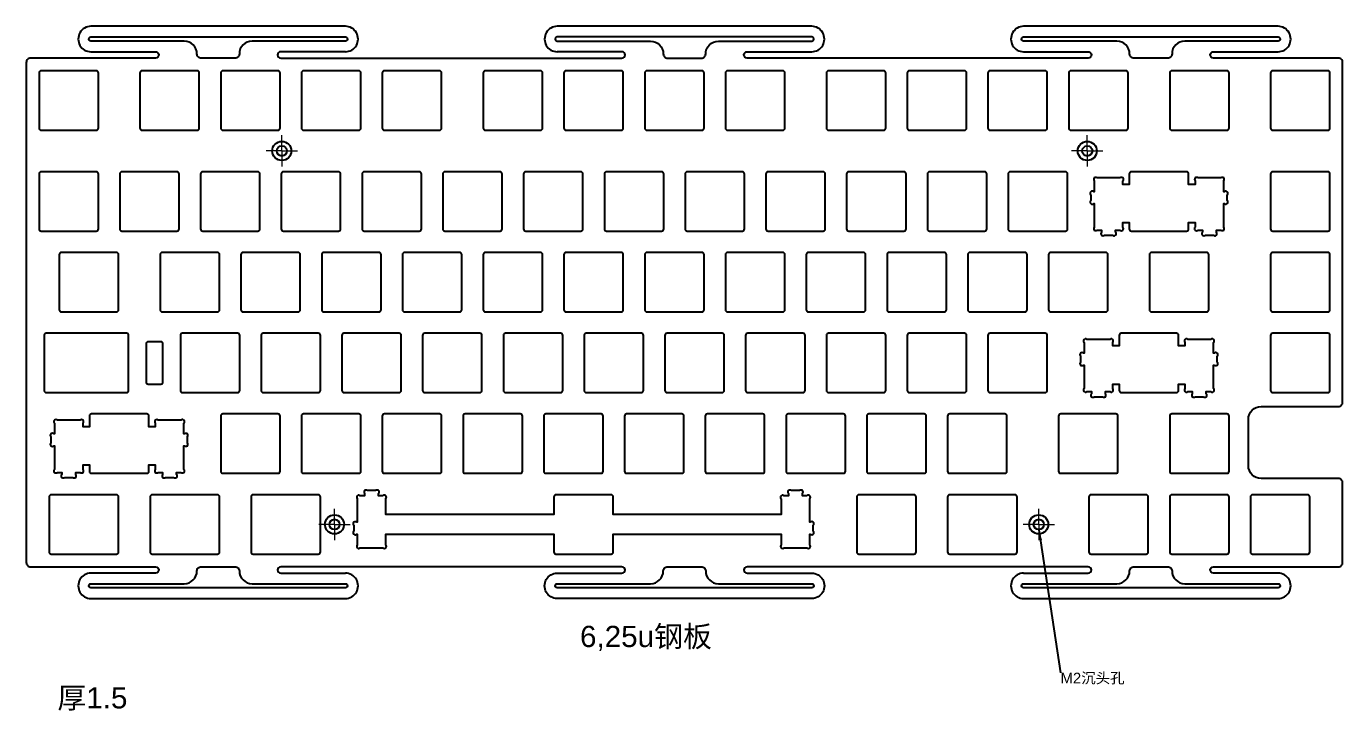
# Model space of a CAD drawing. Header units: millimetres. Extents: x 2243 to 2554, y 1079 to 1599.
# Drawn here: x 2243 to 2553.5, y 1242.4 to 1403.8 of the extents above; entities that cross this region are included whole.
import ezdxf

# ---------------------------------------------------------------- set-up
doc = ezdxf.new("R2010")
doc.units = ezdxf.units.MM
doc.styles.get("Standard").update_dxf_attribs({"font": 'arial.ttf'})
doc.dimstyles.new('ISO-25', dxfattribs={"dimtxt": 2.5, "dimasz": 2.5, "dimexe": 1.25, "dimexo": 0.625, "dimtad": 1, "dimtxsty": 'Standard', "dimcen": 2.5, "dimadec": 0, "dimazin": 0, "dimtfac": 1, "dimtmove": 0, "dimatfit": 3, "dimfxl": 1, "dimarcsym": 0})

# ---------------------------------------------------------------- blocks, each defined once
blk = doc.blocks.new('SW_CENTERMARKSYMBOL_0')
at = {"color": 0, "linetype": 'Continuous', "lineweight": 18}
for p, q in [((0, 2.5), (0, 3.7)), ((-2.5, 0), (-3.7, 0)), ((0, 0), (-2.5, 0)), ((0, 0), (0, 2.5)), ((0, 0), (0, -2.5)), ((0, 0), (2.5, 0)), ((2.5, 0), (3.7, 0)), ((0, -2.5), (0, -3.7))]:
    blk.add_line(p, q, dxfattribs=at)
blk = doc.blocks.new('SW_CENTERMARKSYMBOL_1')
at = {"color": 0, "linetype": 'Continuous', "lineweight": 18}
for p, q in [((0, 2.5), (0, 3.7)), ((-2.5, 0), (-3.7, 0)), ((0, 0), (-2.5, 0)), ((0, 0), (0, 2.5)), ((0, 0), (0, -2.5)), ((0, 0), (2.5, 0)), ((2.5, 0), (3.7, 0)), ((0, -2.5), (0, -3.7))]:
    blk.add_line(p, q, dxfattribs=at)
blk = doc.blocks.new('SW_CENTERMARKSYMBOL_2')
at = {"color": 0, "linetype": 'Continuous', "lineweight": 18}
for p, q in [((0, 2.5), (0, 3.7)), ((-2.5, 0), (-3.7, 0)), ((0, 0), (-2.5, 0)), ((0, 0), (0, 2.5)), ((0, 0), (0, -2.5)), ((0, 0), (2.5, 0)), ((2.5, 0), (3.7, 0)), ((0, -2.5), (0, -3.7))]:
    blk.add_line(p, q, dxfattribs=at)
blk = doc.blocks.new('SW_CENTERMARKSYMBOL_3')
at = {"color": 0, "linetype": 'Continuous', "lineweight": 18}
for p, q in [((0, 2.5), (0, 3.7)), ((-2.5, 0), (-3.7, 0)), ((0, 0), (-2.5, 0)), ((0, 0), (0, 2.5)), ((0, 0), (0, -2.5)), ((0, 0), (2.5, 0)), ((2.5, 0), (3.7, 0)), ((0, -2.5), (0, -3.7))]:
    blk.add_line(p, q, dxfattribs=at)

msp = doc.modelspace()

# ---------------------------------------------------------------- linework, layer by layer
at = {"color": 7, "linetype": 'Continuous', "lineweight": 25}
for points in [[(2318.28, 1397.84, 1.000005), (2318.28, 1403.84), (2258.28, 1403.84, 1.000319), (2258.28, 1397.84), (2273.53, 1397.84, -1), (2273.53, 1396.34), (2244.03, 1396.34, 0.414214), (2243.03, 1395.34), (2243.03, 1277.34, 0.414214), (2244.03, 1276.34), (2273.53, 1276.34, -1), (2273.53, 1274.84), (2258.28, 1274.84, 1.000319), (2258.28, 1268.84), (2318.28, 1268.84, 1.000005), (2318.28, 1274.84)], [(2478.28, 1397.84), (2493.53, 1397.84, -1), (2493.53, 1396.34), (2413.03, 1396.34, -1), (2413.03, 1397.84), (2428.28, 1397.84, 1.000319), (2428.28, 1403.84), (2368.28, 1403.84, 1.000005), (2368.28, 1397.84)], [(2247.72, 1331.43, 0.414214), (2247.22, 1330.93), (2247.22, 1317.93, 0.414214), (2247.72, 1317.43), (2266.67, 1317.43, 0.414214), (2267.17, 1317.93), (2267.17, 1330.93, 0.414214), (2266.67, 1331.43), (2247.7, 1331.43)], [(2478.28, 1274.84), (2493.53, 1274.84, 1), (2493.53, 1276.34), (2413.03, 1276.34, 1), (2413.03, 1274.84), (2428.28, 1274.84, -1.000319), (2428.28, 1268.84), (2368.28, 1268.84, -1.000005), (2368.28, 1274.84)]]:
    msp.add_lwpolyline(points, format="xyb", dxfattribs=at)
for points in [[(2478.28, 1274.84, 1.000005), (2478.28, 1268.84), (2538.28, 1268.84, 1.000319), (2538.28, 1274.84), (2523.03, 1274.84, -1), (2523.03, 1276.34), (2552.53, 1276.34, 0.414214), (2553.53, 1277.34), (2553.53, 1296.16, 0.414214), (2552.53, 1297.16), (2534.29, 1297.16, -0.414214), (2531.29, 1300.16), (2531.29, 1311.16, -0.414214), (2534.29, 1314.16), (2552.53, 1314.16, 0.414214), (2553.53, 1315.16), (2553.53, 1395.34, 0.414214), (2552.53, 1396.34), (2523.03, 1396.34, -1), (2523.03, 1397.84), (2538.28, 1397.84, 1.000319), (2538.28, 1403.84), (2478.28, 1403.84, 1.000005), (2478.28, 1397.84, -1.000005)], [(2318.28, 1397.84), (2303.03, 1397.84, 1), (2303.03, 1396.34), (2383.53, 1396.34, 1), (2383.53, 1397.84), (2368.28, 1397.84)], [(2368.28, 1274.84), (2383.53, 1274.84, 1), (2383.53, 1276.34), (2303.03, 1276.34, 1), (2303.03, 1274.84), (2318.28, 1274.84)]]:
    msp.add_lwpolyline(points, format="xyb")
for points in [[(2318.28, 1401.34, -1.000005), (2318.28, 1400.34), (2296.28, 1400.34, 0.414214), (2293.28, 1397.34), (2293.28, 1397.34, -0.414214), (2292.28, 1396.34), (2284.28, 1396.34, -0.414214), (2283.28, 1397.34), (2283.28, 1397.34, 0.414214), (2280.28, 1400.34), (2258.28, 1400.34, -1.000319), (2258.28, 1401.34)], [(2368.28, 1401.34, 1.000005), (2368.28, 1400.34), (2390.28, 1400.34, -0.414214), (2393.28, 1397.34), (2393.28, 1397.34, 0.414214), (2394.28, 1396.34), (2402.28, 1396.34, 0.414214), (2403.28, 1397.34), (2403.28, 1397.34, -0.414214), (2406.28, 1400.34), (2428.28, 1400.34, 1.000319), (2428.28, 1401.34)], [(2538.28, 1401.34, -1.000319), (2538.28, 1400.34), (2516.28, 1400.34, 0.414214), (2513.28, 1397.34), (2513.28, 1397.34, -0.414214), (2512.28, 1396.34), (2504.28, 1396.34, -0.414214), (2503.28, 1397.34), (2503.28, 1397.34, 0.414214), (2500.28, 1400.34), (2478.28, 1400.34, -1.000005), (2478.28, 1401.34)], [(2271.77, 1319.43), (2274.77, 1319.43, 0.414214), (2275.27, 1319.93), (2275.27, 1328.93, 0.414214), (2274.77, 1329.43), (2271.77, 1329.43, 0.414214), (2271.27, 1328.93), (2271.27, 1319.93, 0.414214)], [(2258.28, 1271.34, -1.000319), (2258.28, 1272.34), (2280.28, 1272.34, 0.414214), (2283.28, 1275.34), (2283.28, 1275.34, -0.414214), (2284.28, 1276.34), (2292.28, 1276.34, -0.414214), (2293.28, 1275.34), (2293.28, 1275.34, 0.414214), (2296.28, 1272.34), (2318.28, 1272.34, -1.000005), (2318.28, 1271.34)], [(2368.28, 1271.34, -1.000005), (2368.28, 1272.34), (2390.28, 1272.34, 0.414214), (2393.28, 1275.34), (2393.28, 1275.34, -0.414214), (2394.28, 1276.34), (2402.28, 1276.34, -0.414214), (2403.28, 1275.34), (2403.28, 1275.34, 0.414214), (2406.28, 1272.34), (2428.28, 1272.34, -1.000319), (2428.28, 1271.34)], [(2478.28, 1271.34, -1.000005), (2478.28, 1272.34), (2500.28, 1272.34, 0.414214), (2503.28, 1275.34), (2503.28, 1275.34, -0.414214), (2504.28, 1276.34), (2512.28, 1276.34, -0.414214), (2513.28, 1275.34), (2513.28, 1275.34, 0.414214), (2516.28, 1272.34), (2538.28, 1272.34, -1.000319), (2538.28, 1271.34)]]:
    msp.add_lwpolyline(points, format="xyb", close=True)
for points in [[(2246.03, 1392.84), (2246.03, 1379.84, 0.414214), (2246.53, 1379.34), (2259.53, 1379.34, 0.414214), (2260.03, 1379.84), (2260.03, 1392.84, 0.414214), (2259.53, 1393.34), (2246.53, 1393.34, 0.414214)], [(2269.84, 1392.84), (2269.84, 1379.84, 0.414214), (2270.34, 1379.34), (2283.34, 1379.34, 0.414214), (2283.84, 1379.84), (2283.84, 1392.84, 0.414214), (2283.34, 1393.34), (2270.34, 1393.34, 0.414214)], [(2288.89, 1392.84), (2288.89, 1379.84, 0.414214), (2289.39, 1379.34), (2302.39, 1379.34, 0.414214), (2302.89, 1379.84), (2302.89, 1392.84, 0.414214), (2302.39, 1393.34), (2289.39, 1393.34, 0.414214)], [(2307.94, 1392.84), (2307.94, 1379.84, 0.414214), (2308.44, 1379.34), (2321.44, 1379.34, 0.414214), (2321.94, 1379.84), (2321.94, 1392.84, 0.414214), (2321.44, 1393.34), (2308.44, 1393.34, 0.414214)], [(2326.99, 1392.84), (2326.99, 1379.84, 0.414214), (2327.49, 1379.34), (2340.49, 1379.34, 0.414214), (2340.99, 1379.84), (2340.99, 1392.84, 0.414214), (2340.49, 1393.34), (2327.49, 1393.34, 0.414214)], [(2350.8, 1392.84), (2350.8, 1379.84, 0.414214), (2351.3, 1379.34), (2364.3, 1379.34, 0.414214), (2364.8, 1379.84), (2364.8, 1392.84, 0.414214), (2364.3, 1393.34), (2351.3, 1393.34, 0.414214)], [(2369.85, 1392.84), (2369.85, 1379.84, 0.414214), (2370.35, 1379.34), (2383.35, 1379.34, 0.414214), (2383.85, 1379.84), (2383.85, 1392.84, 0.414214), (2383.35, 1393.34), (2370.35, 1393.34, 0.414214)], [(2388.9, 1392.84), (2388.9, 1379.84, 0.414214), (2389.4, 1379.34), (2402.4, 1379.34, 0.414214), (2402.9, 1379.84), (2402.9, 1392.84, 0.414214), (2402.4, 1393.34), (2389.4, 1393.34, 0.414214)], [(2407.95, 1392.84), (2407.95, 1379.84, 0.414214), (2408.45, 1379.34), (2421.45, 1379.34, 0.414214), (2421.95, 1379.84), (2421.95, 1392.84, 0.414214), (2421.45, 1393.34), (2408.45, 1393.34, 0.414214)], [(2432.26, 1379.34), (2445.26, 1379.34, 0.414214), (2445.76, 1379.84), (2445.76, 1392.84, 0.414214), (2445.26, 1393.34), (2432.26, 1393.34, 0.414214), (2431.76, 1392.84), (2431.76, 1379.84, 0.414214)], [(2451.31, 1379.34), (2464.31, 1379.34, 0.414214), (2464.81, 1379.84), (2464.81, 1392.84, 0.414214), (2464.31, 1393.34), (2451.31, 1393.34, 0.414214), (2450.81, 1392.84), (2450.81, 1379.84, 0.414214)], [(2470.36, 1379.34), (2483.36, 1379.34, 0.414214), (2483.86, 1379.84), (2483.86, 1392.84, 0.414214), (2483.36, 1393.34), (2470.36, 1393.34, 0.414214), (2469.86, 1392.84), (2469.86, 1379.84, 0.414214)], [(2489.41, 1379.34), (2502.41, 1379.34, 0.414214), (2502.91, 1379.84), (2502.91, 1392.84, 0.414214), (2502.41, 1393.34), (2489.41, 1393.34, 0.414214), (2488.91, 1392.84), (2488.91, 1379.84, 0.414214)], [(2513.23, 1379.34), (2526.22, 1379.34, 0.414214), (2526.72, 1379.84), (2526.72, 1392.84, 0.414214), (2526.22, 1393.34), (2513.23, 1393.34, 0.414214), (2512.73, 1392.84), (2512.73, 1379.84, 0.414214)], [(2537.04, 1379.34), (2550.04, 1379.34, 0.414214), (2550.54, 1379.84), (2550.54, 1392.84, 0.414214), (2550.04, 1393.34), (2537.04, 1393.34, 0.414214), (2536.54, 1392.84), (2536.54, 1379.84, 0.414214)], [(2246.53, 1355.53), (2259.53, 1355.53, 0.414214), (2260.03, 1356.03), (2260.03, 1369.03, 0.414214), (2259.53, 1369.53), (2246.53, 1369.53, 0.414214), (2246.03, 1369.03), (2246.03, 1356.03, 0.414214)], [(2265.58, 1355.53), (2278.57, 1355.53, 0.414214), (2279.07, 1356.03), (2279.07, 1369.03, 0.414214), (2278.57, 1369.53), (2265.58, 1369.53, 0.414214), (2265.08, 1369.03), (2265.08, 1356.03, 0.414214)], [(2284.63, 1355.53), (2297.62, 1355.53, 0.414214), (2298.12, 1356.03), (2298.12, 1369.03, 0.414214), (2297.62, 1369.53), (2284.63, 1369.53, 0.414214), (2284.13, 1369.03), (2284.13, 1356.03, 0.414214)], [(2303.68, 1355.53), (2316.67, 1355.53, 0.414214), (2317.17, 1356.03), (2317.17, 1369.03, 0.414214), (2316.67, 1369.53), (2303.68, 1369.53, 0.414214), (2303.18, 1369.03), (2303.18, 1356.03, 0.414214)], [(2322.73, 1355.53), (2335.72, 1355.53, 0.414214), (2336.22, 1356.03), (2336.22, 1369.03, 0.414214), (2335.72, 1369.53), (2322.73, 1369.53, 0.414214), (2322.23, 1369.03), (2322.23, 1356.03, 0.414214)], [(2341.77, 1355.53), (2354.77, 1355.53, 0.414214), (2355.27, 1356.03), (2355.27, 1369.03, 0.414214), (2354.77, 1369.53), (2341.77, 1369.53, 0.414214), (2341.27, 1369.03), (2341.27, 1356.03, 0.414214)], [(2360.82, 1355.53), (2373.82, 1355.53, 0.414214), (2374.32, 1356.03), (2374.32, 1369.03, 0.414214), (2373.82, 1369.53), (2360.82, 1369.53, 0.414214), (2360.32, 1369.03), (2360.32, 1356.03, 0.414214)], [(2360.82, 1355.53), (2373.82, 1355.53, 0.414214), (2374.32, 1356.03), (2374.32, 1369.03, 0.414214), (2373.82, 1369.53), (2360.82, 1369.53, 0.414214), (2360.32, 1369.03), (2360.32, 1356.03, 0.414214)], [(2379.88, 1355.53), (2392.88, 1355.53, 0.414214), (2393.38, 1356.03), (2393.38, 1369.03, 0.414214), (2392.88, 1369.53), (2379.88, 1369.53, 0.414214), (2379.38, 1369.03), (2379.38, 1356.03, 0.414214)], [(2398.93, 1355.53), (2411.93, 1355.53, 0.414214), (2412.43, 1356.03), (2412.43, 1369.03, 0.414214), (2411.93, 1369.53), (2398.93, 1369.53, 0.414214), (2398.43, 1369.03), (2398.43, 1356.03, 0.414214)], [(2417.98, 1355.53), (2430.98, 1355.53, 0.414214), (2431.48, 1356.03), (2431.48, 1369.03, 0.414214), (2430.98, 1369.53), (2417.98, 1369.53, 0.414214), (2417.48, 1369.03), (2417.48, 1356.03, 0.414214)], [(2437.03, 1355.53), (2450.03, 1355.53, 0.414214), (2450.53, 1356.03), (2450.53, 1369.03, 0.414214), (2450.03, 1369.53), (2437.03, 1369.53, 0.414214), (2436.53, 1369.03), (2436.53, 1356.03, 0.414214)], [(2456.08, 1355.53), (2469.08, 1355.53, 0.414214), (2469.58, 1356.03), (2469.58, 1369.03, 0.414214), (2469.08, 1369.53), (2456.08, 1369.53, 0.414214), (2455.58, 1369.03), (2455.58, 1356.03, 0.414214)], [(2475.13, 1355.53), (2488.13, 1355.53, 0.414214), (2488.63, 1356.03), (2488.63, 1369.03, 0.414214), (2488.13, 1369.53), (2475.13, 1369.53, 0.414214), (2474.63, 1369.03), (2474.63, 1356.03, 0.414214)], [(2537.04, 1355.53), (2550.04, 1355.53, 0.414214), (2550.54, 1356.03), (2550.54, 1369.03, 0.414214), (2550.04, 1369.53), (2537.04, 1369.53, 0.414214), (2536.54, 1369.03), (2536.54, 1356.03, 0.414214)], [(2251.29, 1336.48), (2264.29, 1336.48, 0.414214), (2264.79, 1336.98), (2264.79, 1349.98, 0.414214), (2264.29, 1350.48), (2251.29, 1350.48, 0.414214), (2250.79, 1349.98), (2250.79, 1336.98, 0.414214)], [(2275.1, 1336.48), (2288.1, 1336.48, 0.414214), (2288.6, 1336.98), (2288.6, 1349.98, 0.414214), (2288.1, 1350.48), (2275.1, 1350.48, 0.414214), (2274.6, 1349.98), (2274.6, 1336.98, 0.414214)], [(2294.15, 1336.48), (2307.15, 1336.48, 0.414214), (2307.65, 1336.98), (2307.65, 1349.98, 0.414214), (2307.15, 1350.48), (2294.15, 1350.48, 0.414214), (2293.65, 1349.98), (2293.65, 1336.98, 0.414214)], [(2313.2, 1336.48), (2326.2, 1336.48, 0.414214), (2326.7, 1336.98), (2326.7, 1349.98, 0.414214), (2326.2, 1350.48), (2313.2, 1350.48, 0.414214), (2312.7, 1349.98), (2312.7, 1336.98, 0.414214)], [(2332.25, 1336.48), (2345.25, 1336.48, 0.414214), (2345.75, 1336.98), (2345.75, 1349.98, 0.414214), (2345.25, 1350.48), (2332.25, 1350.48, 0.414214), (2331.75, 1349.98), (2331.75, 1336.98, 0.414214)], [(2351.3, 1336.48), (2364.3, 1336.48, 0.414214), (2364.8, 1336.98), (2364.8, 1349.98, 0.414214), (2364.3, 1350.48), (2351.3, 1350.48, 0.414214), (2350.8, 1349.98), (2350.8, 1336.98, 0.414214)], [(2370.35, 1336.48), (2383.35, 1336.48, 0.414214), (2383.85, 1336.98), (2383.85, 1349.98, 0.414214), (2383.35, 1350.48), (2370.35, 1350.48, 0.414214), (2369.85, 1349.98), (2369.85, 1336.98, 0.414214)], [(2389.4, 1336.48), (2402.4, 1336.48, 0.414214), (2402.9, 1336.98), (2402.9, 1349.98, 0.414214), (2402.4, 1350.48), (2389.4, 1350.48, 0.414214), (2388.9, 1349.98), (2388.9, 1336.98, 0.414214)], [(2408.45, 1336.48), (2421.45, 1336.48, 0.414214), (2421.95, 1336.98), (2421.95, 1349.98, 0.414214), (2421.45, 1350.48), (2408.45, 1350.48, 0.414214), (2407.95, 1349.98), (2407.95, 1336.98, 0.414214)], [(2427.5, 1336.48), (2440.5, 1336.48, 0.414214), (2441, 1336.98), (2441, 1349.98, 0.414214), (2440.5, 1350.48), (2427.5, 1350.48, 0.414214), (2427, 1349.98), (2427, 1336.98, 0.414214)], [(2446.55, 1336.48), (2459.55, 1336.48, 0.414214), (2460.05, 1336.98), (2460.05, 1349.98, 0.414214), (2459.55, 1350.48), (2446.55, 1350.48, 0.414214), (2446.05, 1349.98), (2446.05, 1336.98, 0.414214)], [(2446.55, 1336.48), (2459.55, 1336.48, 0.414214), (2460.05, 1336.98), (2460.05, 1349.98, 0.414214), (2459.55, 1350.48), (2446.55, 1350.48, 0.414214), (2446.05, 1349.98), (2446.05, 1336.98, 0.414214)], [(2465.6, 1336.48), (2478.6, 1336.48, 0.414214), (2479.1, 1336.98), (2479.1, 1349.98, 0.414214), (2478.6, 1350.48), (2465.6, 1350.48, 0.414214), (2465.1, 1349.98), (2465.1, 1336.98, 0.414214)], [(2484.65, 1336.48), (2497.65, 1336.48, 0.414214), (2498.15, 1336.98), (2498.15, 1349.98, 0.414214), (2497.65, 1350.48), (2484.65, 1350.48, 0.414214), (2484.15, 1349.98), (2484.15, 1336.98, 0.414214)], [(2508.46, 1336.48), (2521.46, 1336.48, 0.414214), (2521.96, 1336.98), (2521.96, 1349.98, 0.414214), (2521.46, 1350.48), (2508.46, 1350.48, 0.414214), (2507.96, 1349.98), (2507.96, 1336.98, 0.414214)], [(2537.04, 1336.48), (2550.04, 1336.48, 0.414214), (2550.54, 1336.98), (2550.54, 1349.98, 0.414214), (2550.04, 1350.48), (2537.04, 1350.48, 0.414214), (2536.54, 1349.98), (2536.54, 1336.98, 0.414214)], [(2279.86, 1317.43), (2292.86, 1317.43, 0.414214), (2293.36, 1317.93), (2293.36, 1330.93, 0.414214), (2292.86, 1331.43), (2279.86, 1331.43, 0.414214), (2279.36, 1330.93), (2279.36, 1317.93, 0.414214)], [(2298.91, 1317.43), (2311.91, 1317.43, 0.414214), (2312.41, 1317.93), (2312.41, 1330.93, 0.414214), (2311.91, 1331.43), (2298.91, 1331.43, 0.414214), (2298.41, 1330.93), (2298.41, 1317.93, 0.414214)], [(2317.96, 1317.43), (2330.96, 1317.43, 0.414214), (2331.46, 1317.93), (2331.46, 1330.93, 0.414214), (2330.96, 1331.43), (2317.96, 1331.43, 0.414214), (2317.46, 1330.93), (2317.46, 1317.93, 0.414214)], [(2337.01, 1317.43), (2350.01, 1317.43, 0.414214), (2350.51, 1317.93), (2350.51, 1330.93, 0.414214), (2350.01, 1331.43), (2337.01, 1331.43, 0.414214), (2336.51, 1330.93), (2336.51, 1317.93, 0.414214)], [(2356.06, 1317.43), (2369.06, 1317.43, 0.414214), (2369.56, 1317.93), (2369.56, 1330.93, 0.414214), (2369.06, 1331.43), (2356.06, 1331.43, 0.414214), (2355.56, 1330.93), (2355.56, 1317.93, 0.414214)], [(2375.11, 1317.43), (2388.11, 1317.43, 0.414214), (2388.61, 1317.93), (2388.61, 1330.93, 0.414214), (2388.11, 1331.43), (2375.11, 1331.43, 0.414214), (2374.61, 1330.93), (2374.61, 1317.93, 0.414214)], [(2394.16, 1317.43), (2407.16, 1317.43, 0.414214), (2407.66, 1317.93), (2407.66, 1330.93, 0.414214), (2407.16, 1331.43), (2394.16, 1331.43, 0.414214), (2393.66, 1330.93), (2393.66, 1317.93, 0.414214)], [(2413.21, 1317.43), (2426.21, 1317.43, 0.414214), (2426.71, 1317.93), (2426.71, 1330.93, 0.414214), (2426.21, 1331.43), (2413.21, 1331.43, 0.414214), (2412.71, 1330.93), (2412.71, 1317.93, 0.414214)], [(2432.26, 1317.43), (2445.26, 1317.43, 0.414214), (2445.76, 1317.93), (2445.76, 1330.93, 0.414214), (2445.26, 1331.43), (2432.26, 1331.43, 0.414214), (2431.76, 1330.93), (2431.76, 1317.93, 0.414214)], [(2451.31, 1317.43), (2464.31, 1317.43, 0.414214), (2464.81, 1317.93), (2464.81, 1330.93, 0.414214), (2464.31, 1331.43), (2451.31, 1331.43, 0.414214), (2450.81, 1330.93), (2450.81, 1317.93, 0.414214)], [(2470.36, 1317.43), (2483.36, 1317.43, 0.414214), (2483.86, 1317.93), (2483.86, 1330.93, 0.414214), (2483.36, 1331.43), (2470.36, 1331.43, 0.414214), (2469.86, 1330.93), (2469.86, 1317.93, 0.414214)], [(2537.04, 1317.43), (2550.04, 1317.43, 0.414214), (2550.54, 1317.93), (2550.54, 1330.93, 0.414214), (2550.04, 1331.43), (2537.04, 1331.43, 0.414214), (2536.54, 1330.93), (2536.54, 1317.93, 0.414214)], [(2289.39, 1298.38), (2302.39, 1298.38, 0.414214), (2302.89, 1298.88), (2302.89, 1311.88, 0.414214), (2302.39, 1312.38), (2289.39, 1312.38, 0.414214), (2288.89, 1311.88), (2288.89, 1298.88, 0.414214)], [(2308.44, 1298.38), (2321.44, 1298.38, 0.414214), (2321.94, 1298.88), (2321.94, 1311.88, 0.414214), (2321.44, 1312.38), (2308.44, 1312.38, 0.414214), (2307.94, 1311.88), (2307.94, 1298.88, 0.414214)], [(2327.49, 1298.38), (2340.49, 1298.38, 0.414214), (2340.99, 1298.88), (2340.99, 1311.88, 0.414214), (2340.49, 1312.38), (2327.49, 1312.38, 0.414214), (2326.99, 1311.88), (2326.99, 1298.88, 0.414214)], [(2346.54, 1298.38), (2359.54, 1298.38, 0.414214), (2360.04, 1298.88), (2360.04, 1311.88, 0.414214), (2359.54, 1312.38), (2346.54, 1312.38, 0.414214), (2346.04, 1311.88), (2346.04, 1298.88, 0.414214)], [(2365.59, 1298.38), (2378.59, 1298.38, 0.414214), (2379.09, 1298.88), (2379.09, 1311.88, 0.414214), (2378.59, 1312.38), (2365.59, 1312.38, 0.414214), (2365.09, 1311.88), (2365.09, 1298.88, 0.414214)], [(2384.64, 1298.38), (2397.64, 1298.38, 0.414214), (2398.14, 1298.88), (2398.14, 1311.88, 0.414214), (2397.64, 1312.38), (2384.64, 1312.38, 0.414214), (2384.14, 1311.88), (2384.14, 1298.88, 0.414214)], [(2403.69, 1298.38), (2416.69, 1298.38, 0.414214), (2417.19, 1298.88), (2417.19, 1311.88, 0.414214), (2416.69, 1312.38), (2403.69, 1312.38, 0.414214), (2403.19, 1311.88), (2403.19, 1298.88, 0.414214)], [(2422.74, 1298.38), (2435.74, 1298.38, 0.414214), (2436.24, 1298.88), (2436.24, 1311.88, 0.414214), (2435.74, 1312.38), (2422.74, 1312.38, 0.414214), (2422.24, 1311.88), (2422.24, 1298.88, 0.414214)], [(2441.79, 1298.38), (2454.79, 1298.38, 0.414214), (2455.29, 1298.88), (2455.29, 1311.88, 0.414214), (2454.79, 1312.38), (2441.79, 1312.38, 0.414214), (2441.29, 1311.88), (2441.29, 1298.88, 0.414214)], [(2460.84, 1298.38), (2473.84, 1298.38, 0.414214), (2474.34, 1298.88), (2474.34, 1311.88, 0.414214), (2473.84, 1312.38), (2460.84, 1312.38, 0.414214), (2460.34, 1311.88), (2460.34, 1298.88, 0.414214)], [(2487.03, 1298.38), (2500.03, 1298.38, 0.414214), (2500.53, 1298.88), (2500.53, 1311.88, 0.414214), (2500.03, 1312.38), (2487.03, 1312.38, 0.414214), (2486.53, 1311.88), (2486.53, 1298.88, 0.414214)], [(2513.23, 1298.38), (2526.23, 1298.38, 0.414214), (2526.73, 1298.88), (2526.73, 1311.88, 0.414214), (2526.23, 1312.38), (2513.23, 1312.38, 0.414214), (2512.73, 1311.88), (2512.73, 1298.88, 0.414214)], [(2248.91, 1279.33), (2264.29, 1279.33, 0.414214), (2264.79, 1279.83), (2264.79, 1292.83, 0.414214), (2264.29, 1293.33), (2248.91, 1293.33, 0.414214), (2248.41, 1292.83), (2248.41, 1279.83, 0.414214)], [(2272.72, 1279.33), (2288.1, 1279.33, 0.414214), (2288.6, 1279.83), (2288.6, 1292.83, 0.414214), (2288.1, 1293.33), (2272.72, 1293.33, 0.414214), (2272.22, 1292.83), (2272.22, 1279.83, 0.414214)], [(2296.53, 1279.33), (2311.91, 1279.33, 0.414214), (2312.41, 1279.83), (2312.41, 1292.83, 0.414214), (2311.91, 1293.33), (2296.53, 1293.33, 0.414214), (2296.03, 1292.83), (2296.03, 1279.83, 0.414214)], [(2439.41, 1279.33), (2452.41, 1279.33, 0.414214), (2452.91, 1279.83), (2452.91, 1292.83, 0.414214), (2452.41, 1293.33), (2439.41, 1293.33, 0.414214), (2438.91, 1292.83), (2438.91, 1279.83, 0.414214)], [(2460.84, 1279.33), (2476.22, 1279.33, 0.414214), (2476.72, 1279.83), (2476.72, 1292.83, 0.414214), (2476.22, 1293.33), (2460.84, 1293.33, 0.414214), (2460.34, 1292.83), (2460.34, 1279.83, 0.414214)], [(2494.18, 1279.33), (2507.18, 1279.33, 0.414214), (2507.68, 1279.83), (2507.68, 1292.83, 0.414214), (2507.18, 1293.33), (2494.18, 1293.33, 0.414214), (2493.68, 1292.83), (2493.68, 1279.83, 0.414214)], [(2513.23, 1279.33), (2526.23, 1279.33, 0.414214), (2526.73, 1279.83), (2526.73, 1292.83, 0.414214), (2526.23, 1293.33), (2513.23, 1293.33, 0.414214), (2512.73, 1292.83), (2512.73, 1279.83, 0.414214)], [(2532.28, 1279.33), (2545.28, 1279.33, 0.414214), (2545.78, 1279.83), (2545.78, 1292.83, 0.414214), (2545.28, 1293.33), (2532.28, 1293.33, 0.414214), (2531.78, 1292.83), (2531.78, 1279.83, 0.414214)]]:
    msp.add_lwpolyline(points, format="xyb", close=True, dxfattribs=at)
at = {"color": 3}
for points in [[(2518.73, 1356.47, 1), (2519.43, 1355.76), (2520.45, 1355.76), (2520.45, 1355.27, 1), (2521.16, 1354.56), (2523.04, 1354.56, 1.000141), (2523.75, 1355.27), (2523.75, 1355.76), (2524.77, 1355.76, 1.000141), (2525.48, 1356.47), (2525.48, 1362.03), (2525.59, 1362.03, 1.000099), (2526.3, 1362.74), (2526.3, 1364.12, 1.000099), (2525.59, 1364.83), (2525.48, 1364.83), (2525.48, 1367.36, 1.000141), (2524.77, 1368.06), (2519.43, 1368.06, 1), (2518.73, 1367.36), (2518.73, 1366.53), (2517.2, 1366.53), (2517.2, 1369.03, 0.414214), (2516.7, 1369.53), (2503.7, 1369.53, 0.414214), (2503.2, 1369.03), (2503.2, 1366.53), (2501.68, 1366.53), (2501.68, 1367.36, 1), (2500.97, 1368.06), (2495.63, 1368.06, 1), (2494.93, 1367.36), (2494.93, 1364.83), (2494.81, 1364.83, 1), (2494.1, 1364.12), (2494.1, 1362.74, 1), (2494.81, 1362.03), (2494.93, 1362.03), (2494.93, 1356.47, 1), (2495.63, 1355.76), (2496.65, 1355.76), (2496.65, 1355.27, 1), (2497.36, 1354.56), (2499.24, 1354.56, 1.000141), (2499.95, 1355.27), (2499.95, 1355.76), (2500.97, 1355.76, 1), (2501.68, 1356.47), (2501.68, 1357.53), (2503.2, 1357.53), (2503.2, 1356.03, 0.414214), (2503.7, 1355.53), (2516.7, 1355.53, 0.414214), (2517.2, 1356.03), (2517.2, 1357.53), (2518.73, 1357.53)], [(2516.34, 1318.37, 1), (2517.05, 1317.66), (2518.07, 1317.66), (2518.07, 1317.17, 1), (2518.78, 1316.46), (2520.66, 1316.46, 1.000141), (2521.37, 1317.17), (2521.37, 1317.66), (2522.39, 1317.66, 1.000141), (2523.09, 1318.37), (2523.09, 1323.93), (2523.21, 1323.93, 1.000099), (2523.92, 1324.64), (2523.92, 1326.02, 1.000099), (2523.21, 1326.73), (2523.09, 1326.73), (2523.09, 1329.26, 1.000141), (2522.39, 1329.96), (2517.05, 1329.96, 1), (2516.34, 1329.26), (2516.34, 1328.43), (2514.82, 1328.43), (2514.82, 1330.93, 0.414214), (2514.32, 1331.43), (2501.32, 1331.43, 0.414214), (2500.82, 1330.93), (2500.82, 1328.43), (2499.29, 1328.43), (2499.29, 1329.26, 1), (2498.59, 1329.96), (2493.25, 1329.96, 1), (2492.54, 1329.26), (2492.54, 1326.73), (2492.43, 1326.73, 1), (2491.72, 1326.02), (2491.72, 1324.64, 1), (2492.43, 1323.93), (2492.54, 1323.93), (2492.54, 1318.37, 1), (2493.25, 1317.66), (2494.27, 1317.66), (2494.27, 1317.17, 1), (2494.98, 1316.46), (2496.86, 1316.46, 1.000141), (2497.57, 1317.17), (2497.57, 1317.66), (2498.59, 1317.66, 1), (2499.29, 1318.37), (2499.29, 1319.43), (2500.82, 1319.43), (2500.82, 1317.93, 0.414214), (2501.32, 1317.43), (2514.32, 1317.43, 0.414214), (2514.82, 1317.93), (2514.82, 1319.43), (2516.34, 1319.43)], [(2273.46, 1299.32, 1), (2274.16, 1298.61), (2275.18, 1298.61), (2275.18, 1298.12, 1), (2275.89, 1297.41), (2277.77, 1297.41, 1.000141), (2278.48, 1298.12), (2278.48, 1298.61), (2279.5, 1298.61, 1.000141), (2280.21, 1299.32), (2280.21, 1304.88), (2280.32, 1304.88, 1.000099), (2281.03, 1305.59), (2281.03, 1306.97, 1.000099), (2280.32, 1307.68), (2280.21, 1307.68), (2280.21, 1310.21, 1.000141), (2279.5, 1310.91), (2274.16, 1310.91, 1), (2273.46, 1310.21), (2273.46, 1309.38), (2271.93, 1309.38), (2271.93, 1311.88, 0.414214), (2271.43, 1312.38), (2258.43, 1312.38, 0.414214), (2257.93, 1311.88), (2257.93, 1309.38), (2256.41, 1309.38), (2256.41, 1310.21, 1), (2255.7, 1310.91), (2250.36, 1310.91, 1), (2249.66, 1310.21), (2249.66, 1307.68), (2249.54, 1307.68, 1), (2248.83, 1306.97), (2248.83, 1305.59, 1), (2249.54, 1304.88), (2249.66, 1304.88), (2249.66, 1299.32, 1), (2250.36, 1298.61), (2251.38, 1298.61), (2251.38, 1298.12, 1), (2252.09, 1297.41), (2253.97, 1297.41, 1.000141), (2254.68, 1298.12), (2254.68, 1298.61), (2255.7, 1298.61, 1), (2256.41, 1299.32), (2256.41, 1300.38), (2257.93, 1300.38), (2257.93, 1298.88, 0.414214), (2258.43, 1298.38), (2271.43, 1298.38, 0.414214), (2271.93, 1298.88), (2271.93, 1300.38), (2273.46, 1300.38)]]:
    msp.add_lwpolyline(points, format="xyb", close=True, dxfattribs=at)
at = {"color": 0}
msp.add_lwpolyline([(2427.96, 1284.03, 1), (2428.67, 1284.74), (2428.67, 1286.12, 1), (2427.96, 1286.83), (2427.84, 1286.83), (2427.84, 1292.39, 1), (2427.14, 1293.1), (2426.12, 1293.1), (2426.12, 1293.59, 1), (2425.41, 1294.3), (2423.53, 1294.3, 1.000141), (2422.82, 1293.59), (2422.82, 1293.1), (2421.8, 1293.1, 1), (2421.09, 1292.39), (2421.09, 1288.63), (2381.47, 1288.63), (2381.47, 1292.83, 0.414214), (2380.97, 1293.33), (2367.97, 1293.33, 0.414214), (2367.47, 1292.83), (2367.47, 1288.63), (2327.84, 1288.63), (2327.84, 1292.4, 1), (2327.13, 1293.1), (2326.12, 1293.1), (2326.12, 1293.59, 1), (2325.41, 1294.3), (2323.52, 1294.3, 1.000141), (2322.82, 1293.59), (2322.82, 1293.1), (2321.8, 1293.1, 1.000141), (2321.09, 1292.4), (2321.09, 1286.83), (2320.97, 1286.83, 1.000099), (2320.27, 1286.13), (2320.27, 1284.74, 1.000099), (2320.97, 1284.03), (2321.09, 1284.03), (2321.09, 1281.51, 1.000141), (2321.8, 1280.8), (2327.13, 1280.8, 1), (2327.84, 1281.51), (2327.84, 1284.03), (2367.47, 1284.03), (2367.47, 1279.83, 0.414214), (2367.97, 1279.33), (2380.97, 1279.33, 0.414214), (2381.47, 1279.83), (2381.47, 1284.03), (2421.09, 1284.03), (2421.09, 1281.51, 1), (2421.8, 1280.8), (2427.14, 1280.8, 1), (2427.84, 1281.51), (2427.84, 1284.03)], format="xyb", close=True, dxfattribs=at)
for centre in [(2303.29, 1374.44), (2493.29, 1374.44), (2315.73, 1286.33), (2481.84, 1286.33)]:
    msp.add_circle(centre, 2.25)
at = {"color": 7, "linetype": 'Continuous', "lineweight": 25}
for centre in [(2303.29, 1374.44), (2493.29, 1374.44), (2315.73, 1286.33), (2481.84, 1286.33)]:
    msp.add_circle(centre, 1.2, dxfattribs=at)
msp.add_arc((2260.72, 1330.93), 0.5, 88.0151, 90)
msp.add_arc((2253.67, 1317.93), 0.5, 266.3757, 270, dxfattribs=at)

# ---------------------------------------------------------------- block references
at = {"color": 7, "linetype": 'Continuous', "lineweight": 18}
for name, p in [('SW_CENTERMARKSYMBOL_3', (2303.29, 1374.44)), ('SW_CENTERMARKSYMBOL_0', (2493.29, 1374.44)), ('SW_CENTERMARKSYMBOL_2', (2315.73, 1286.33)), ('SW_CENTERMARKSYMBOL_1', (2481.84, 1286.33))]:
    msp.add_blockref(name, p, dxfattribs=at)

# ---------------------------------------------------------------- texts
at = {"attachment_point": 1}
for s, width, gutter_width, insert, char_height in [('6,25u{\\fSimSun|b0|i0|c134|p2;钢板}', 57.2282, 12.5, (2373.63, 1262.4), 5), ('M2{\\fSimSun|b0|i0|c134|p2;沉头孔}', 66.97, 12.5, (2487, 1251.33), 2.5), ('{\\fSimSun|b0|i0|c134|p2;厚}1.5', 77.9, 25, (2250.35, 1247.92), 5)]:
    msp.add_mtext_dynamic_manual_height_columns(s, width=width, gutter_width=gutter_width, heights=[0], dxfattribs=dict(at, insert=insert, char_height=char_height))

# ---------------------------------------------------------------- leaders
msp.add_leader([(2481.84, 1285.08), (2487, 1251.33)], dimstyle='ISO-25', override={"dimgap": 0.625, "dimtad": 0})

doc.saveas('drawing.dxf')
